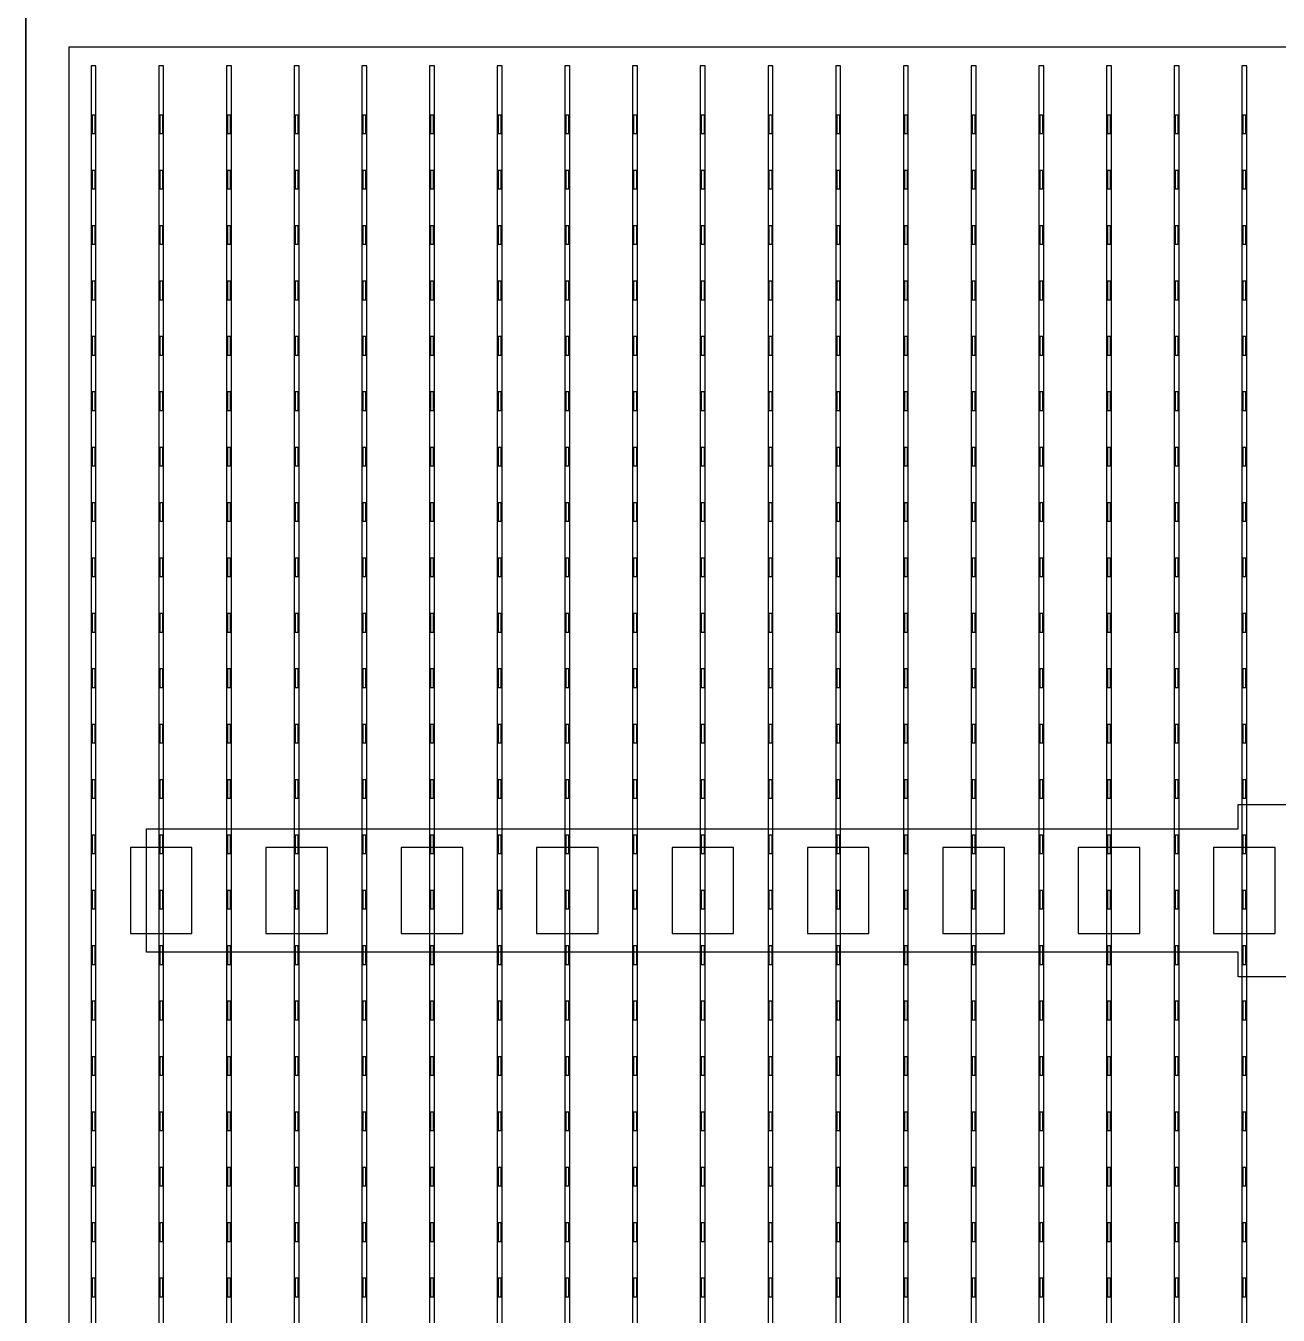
# Model space of a CAD drawing. Header units: millimetres. Extents: x -18 to 142, y -7 to 153.
# Drawn here: x -0.53 to 9.64, y 51.55 to 62.02 of the extents above; entities that cross this region are included whole.
import ezdxf

# ---------------------------------------------------------------- set-up
doc = ezdxf.new("R2010")
doc.units = ezdxf.units.MM
for name, color, linetype in [('BUSBARS', 3, 'Continuous'), ('CELLS', 5, 'Continuous'), ('CONTACT_PADS', 2, 'Continuous'), ('DICING', 4, 'Continuous'), ('FINGERS', 1, 'Continuous'), ('INSULATION', 2, 'Continuous')]:
    doc.layers.add(name, color=color, linetype=linetype)

msp = doc.modelspace()

# ---------------------------------------------------------------- linework, layer by layer
at = {"layer": 'BUSBARS'}
msp.add_lwpolyline([(19.39, 55.5), (19.39, 54.5), (10.52, 54.5), (10.52, 54.3), (9.32, 54.3), (9.32, 54.5), (0.45, 54.5), (0.45, 55.5), (9.32, 55.5), (9.32, 55.7), (10.52, 55.7), (10.52, 55.5), (19.39, 55.5)], close=True, dxfattribs=at)
at = {"layer": 'CELLS'}
msp.add_lwpolyline([(20.37, 41.3), (20.37, 62.2), (-0.53, 62.2), (-0.53, 41.3), (20.37, 41.3)], close=True, dxfattribs=at)
at = {"layer": 'CONTACT_PADS'}
for points in [[(0.033, 61.15), (0.033, 61.3), (0.008, 61.3), (0.008, 61.15), (0.033, 61.15)], [(0.583, 61.15), (0.583, 61.3), (0.558, 61.3), (0.558, 61.15), (0.583, 61.15)], [(1.133, 61.15), (1.133, 61.3), (1.108, 61.3), (1.108, 61.15), (1.133, 61.15)], [(1.683, 61.15), (1.683, 61.3), (1.658, 61.3), (1.658, 61.15), (1.683, 61.15)], [(2.233, 61.15), (2.233, 61.3), (2.208, 61.3), (2.208, 61.15), (2.233, 61.15)], [(2.783, 61.15), (2.783, 61.3), (2.758, 61.3), (2.758, 61.15), (2.783, 61.15)], [(3.333, 61.15), (3.333, 61.3), (3.308, 61.3), (3.308, 61.15), (3.333, 61.15)], [(3.883, 61.15), (3.883, 61.3), (3.858, 61.3), (3.858, 61.15), (3.883, 61.15)], [(4.433, 61.15), (4.433, 61.3), (4.408, 61.3), (4.408, 61.15), (4.433, 61.15)], [(4.983, 61.15), (4.983, 61.3), (4.958, 61.3), (4.958, 61.15), (4.983, 61.15)], [(5.533, 61.15), (5.533, 61.3), (5.508, 61.3), (5.508, 61.15), (5.533, 61.15)], [(6.083, 61.15), (6.083, 61.3), (6.058, 61.3), (6.058, 61.15), (6.083, 61.15)], [(6.633, 61.15), (6.633, 61.3), (6.608, 61.3), (6.608, 61.15), (6.633, 61.15)], [(7.183, 61.15), (7.183, 61.3), (7.158, 61.3), (7.158, 61.15), (7.183, 61.15)], [(7.733, 61.15), (7.733, 61.3), (7.708, 61.3), (7.708, 61.15), (7.733, 61.15)], [(8.283, 61.15), (8.283, 61.3), (8.258, 61.3), (8.258, 61.15), (8.283, 61.15)], [(8.833, 61.15), (8.833, 61.3), (8.808, 61.3), (8.808, 61.15), (8.833, 61.15)], [(9.383, 61.15), (9.383, 61.3), (9.358, 61.3), (9.358, 61.15), (9.383, 61.15)], [(0.033, 60.7), (0.033, 60.85), (0.008, 60.85), (0.008, 60.7), (0.033, 60.7)], [(0.583, 60.7), (0.583, 60.85), (0.558, 60.85), (0.558, 60.7), (0.583, 60.7)], [(1.133, 60.7), (1.133, 60.85), (1.108, 60.85), (1.108, 60.7), (1.133, 60.7)], [(1.683, 60.7), (1.683, 60.85), (1.658, 60.85), (1.658, 60.7), (1.683, 60.7)], [(2.233, 60.7), (2.233, 60.85), (2.208, 60.85), (2.208, 60.7), (2.233, 60.7)], [(2.783, 60.7), (2.783, 60.85), (2.758, 60.85), (2.758, 60.7), (2.783, 60.7)], [(3.333, 60.7), (3.333, 60.85), (3.308, 60.85), (3.308, 60.7), (3.333, 60.7)], [(3.883, 60.7), (3.883, 60.85), (3.858, 60.85), (3.858, 60.7), (3.883, 60.7)], [(4.433, 60.7), (4.433, 60.85), (4.408, 60.85), (4.408, 60.7), (4.433, 60.7)], [(4.983, 60.7), (4.983, 60.85), (4.958, 60.85), (4.958, 60.7), (4.983, 60.7)], [(5.533, 60.7), (5.533, 60.85), (5.508, 60.85), (5.508, 60.7), (5.533, 60.7)], [(6.083, 60.7), (6.083, 60.85), (6.058, 60.85), (6.058, 60.7), (6.083, 60.7)], [(6.633, 60.7), (6.633, 60.85), (6.608, 60.85), (6.608, 60.7), (6.633, 60.7)], [(7.183, 60.7), (7.183, 60.85), (7.158, 60.85), (7.158, 60.7), (7.183, 60.7)], [(7.733, 60.7), (7.733, 60.85), (7.708, 60.85), (7.708, 60.7), (7.733, 60.7)], [(8.283, 60.7), (8.283, 60.85), (8.258, 60.85), (8.258, 60.7), (8.283, 60.7)], [(8.833, 60.7), (8.833, 60.85), (8.808, 60.85), (8.808, 60.7), (8.833, 60.7)], [(9.383, 60.7), (9.383, 60.85), (9.358, 60.85), (9.358, 60.7), (9.383, 60.7)], [(0.033, 60.25), (0.033, 60.4), (0.008, 60.4), (0.008, 60.25), (0.033, 60.25)], [(0.583, 60.25), (0.583, 60.4), (0.558, 60.4), (0.558, 60.25), (0.583, 60.25)], [(1.133, 60.25), (1.133, 60.4), (1.108, 60.4), (1.108, 60.25), (1.133, 60.25)], [(1.683, 60.25), (1.683, 60.4), (1.658, 60.4), (1.658, 60.25), (1.683, 60.25)], [(2.233, 60.25), (2.233, 60.4), (2.208, 60.4), (2.208, 60.25), (2.233, 60.25)], [(2.783, 60.25), (2.783, 60.4), (2.758, 60.4), (2.758, 60.25), (2.783, 60.25)], [(3.333, 60.25), (3.333, 60.4), (3.308, 60.4), (3.308, 60.25), (3.333, 60.25)], [(3.883, 60.25), (3.883, 60.4), (3.858, 60.4), (3.858, 60.25), (3.883, 60.25)], [(4.433, 60.25), (4.433, 60.4), (4.408, 60.4), (4.408, 60.25), (4.433, 60.25)], [(4.983, 60.25), (4.983, 60.4), (4.958, 60.4), (4.958, 60.25), (4.983, 60.25)], [(5.533, 60.25), (5.533, 60.4), (5.508, 60.4), (5.508, 60.25), (5.533, 60.25)], [(6.083, 60.25), (6.083, 60.4), (6.058, 60.4), (6.058, 60.25), (6.083, 60.25)], [(6.633, 60.25), (6.633, 60.4), (6.608, 60.4), (6.608, 60.25), (6.633, 60.25)], [(7.183, 60.25), (7.183, 60.4), (7.158, 60.4), (7.158, 60.25), (7.183, 60.25)], [(7.733, 60.25), (7.733, 60.4), (7.708, 60.4), (7.708, 60.25), (7.733, 60.25)], [(8.283, 60.25), (8.283, 60.4), (8.258, 60.4), (8.258, 60.25), (8.283, 60.25)], [(8.833, 60.25), (8.833, 60.4), (8.808, 60.4), (8.808, 60.25), (8.833, 60.25)], [(9.383, 60.25), (9.383, 60.4), (9.358, 60.4), (9.358, 60.25), (9.383, 60.25)], [(0.033, 59.8), (0.033, 59.95), (0.008, 59.95), (0.008, 59.8), (0.033, 59.8)], [(0.583, 59.8), (0.583, 59.95), (0.558, 59.95), (0.558, 59.8), (0.583, 59.8)], [(1.133, 59.8), (1.133, 59.95), (1.108, 59.95), (1.108, 59.8), (1.133, 59.8)], [(1.683, 59.8), (1.683, 59.95), (1.658, 59.95), (1.658, 59.8), (1.683, 59.8)], [(2.233, 59.8), (2.233, 59.95), (2.208, 59.95), (2.208, 59.8), (2.233, 59.8)], [(2.783, 59.8), (2.783, 59.95), (2.758, 59.95), (2.758, 59.8), (2.783, 59.8)], [(3.333, 59.8), (3.333, 59.95), (3.308, 59.95), (3.308, 59.8), (3.333, 59.8)], [(3.883, 59.8), (3.883, 59.95), (3.858, 59.95), (3.858, 59.8), (3.883, 59.8)], [(4.433, 59.8), (4.433, 59.95), (4.408, 59.95), (4.408, 59.8), (4.433, 59.8)], [(4.983, 59.8), (4.983, 59.95), (4.958, 59.95), (4.958, 59.8), (4.983, 59.8)], [(5.533, 59.8), (5.533, 59.95), (5.508, 59.95), (5.508, 59.8), (5.533, 59.8)], [(6.083, 59.8), (6.083, 59.95), (6.058, 59.95), (6.058, 59.8), (6.083, 59.8)], [(6.633, 59.8), (6.633, 59.95), (6.608, 59.95), (6.608, 59.8), (6.633, 59.8)], [(7.183, 59.8), (7.183, 59.95), (7.158, 59.95), (7.158, 59.8), (7.183, 59.8)], [(7.733, 59.8), (7.733, 59.95), (7.708, 59.95), (7.708, 59.8), (7.733, 59.8)], [(8.283, 59.8), (8.283, 59.95), (8.258, 59.95), (8.258, 59.8), (8.283, 59.8)], [(8.833, 59.8), (8.833, 59.95), (8.808, 59.95), (8.808, 59.8), (8.833, 59.8)], [(9.383, 59.8), (9.383, 59.95), (9.358, 59.95), (9.358, 59.8), (9.383, 59.8)], [(0.033, 59.35), (0.033, 59.5), (0.008, 59.5), (0.008, 59.35), (0.033, 59.35)], [(0.583, 59.35), (0.583, 59.5), (0.558, 59.5), (0.558, 59.35), (0.583, 59.35)], [(1.133, 59.35), (1.133, 59.5), (1.108, 59.5), (1.108, 59.35), (1.133, 59.35)], [(1.683, 59.35), (1.683, 59.5), (1.658, 59.5), (1.658, 59.35), (1.683, 59.35)], [(2.233, 59.35), (2.233, 59.5), (2.208, 59.5), (2.208, 59.35), (2.233, 59.35)], [(2.783, 59.35), (2.783, 59.5), (2.758, 59.5), (2.758, 59.35), (2.783, 59.35)], [(3.333, 59.35), (3.333, 59.5), (3.308, 59.5), (3.308, 59.35), (3.333, 59.35)], [(3.883, 59.35), (3.883, 59.5), (3.858, 59.5), (3.858, 59.35), (3.883, 59.35)], [(4.433, 59.35), (4.433, 59.5), (4.408, 59.5), (4.408, 59.35), (4.433, 59.35)], [(4.983, 59.35), (4.983, 59.5), (4.958, 59.5), (4.958, 59.35), (4.983, 59.35)], [(5.533, 59.35), (5.533, 59.5), (5.508, 59.5), (5.508, 59.35), (5.533, 59.35)], [(6.083, 59.35), (6.083, 59.5), (6.058, 59.5), (6.058, 59.35), (6.083, 59.35)], [(6.633, 59.35), (6.633, 59.5), (6.608, 59.5), (6.608, 59.35), (6.633, 59.35)], [(7.183, 59.35), (7.183, 59.5), (7.158, 59.5), (7.158, 59.35), (7.183, 59.35)], [(7.733, 59.35), (7.733, 59.5), (7.708, 59.5), (7.708, 59.35), (7.733, 59.35)], [(8.283, 59.35), (8.283, 59.5), (8.258, 59.5), (8.258, 59.35), (8.283, 59.35)], [(8.833, 59.35), (8.833, 59.5), (8.808, 59.5), (8.808, 59.35), (8.833, 59.35)], [(9.383, 59.35), (9.383, 59.5), (9.358, 59.5), (9.358, 59.35), (9.383, 59.35)], [(0.033, 58.9), (0.033, 59.05), (0.008, 59.05), (0.008, 58.9), (0.033, 58.9)], [(0.583, 58.9), (0.583, 59.05), (0.558, 59.05), (0.558, 58.9), (0.583, 58.9)], [(1.133, 58.9), (1.133, 59.05), (1.108, 59.05), (1.108, 58.9), (1.133, 58.9)], [(1.683, 58.9), (1.683, 59.05), (1.658, 59.05), (1.658, 58.9), (1.683, 58.9)], [(2.233, 58.9), (2.233, 59.05), (2.208, 59.05), (2.208, 58.9), (2.233, 58.9)], [(2.783, 58.9), (2.783, 59.05), (2.758, 59.05), (2.758, 58.9), (2.783, 58.9)], [(3.333, 58.9), (3.333, 59.05), (3.308, 59.05), (3.308, 58.9), (3.333, 58.9)], [(3.883, 58.9), (3.883, 59.05), (3.858, 59.05), (3.858, 58.9), (3.883, 58.9)], [(4.433, 58.9), (4.433, 59.05), (4.408, 59.05), (4.408, 58.9), (4.433, 58.9)], [(4.983, 58.9), (4.983, 59.05), (4.958, 59.05), (4.958, 58.9), (4.983, 58.9)], [(5.533, 58.9), (5.533, 59.05), (5.508, 59.05), (5.508, 58.9), (5.533, 58.9)], [(6.083, 58.9), (6.083, 59.05), (6.058, 59.05), (6.058, 58.9), (6.083, 58.9)], [(6.633, 58.9), (6.633, 59.05), (6.608, 59.05), (6.608, 58.9), (6.633, 58.9)], [(7.183, 58.9), (7.183, 59.05), (7.158, 59.05), (7.158, 58.9), (7.183, 58.9)], [(7.733, 58.9), (7.733, 59.05), (7.708, 59.05), (7.708, 58.9), (7.733, 58.9)], [(8.283, 58.9), (8.283, 59.05), (8.258, 59.05), (8.258, 58.9), (8.283, 58.9)], [(8.833, 58.9), (8.833, 59.05), (8.808, 59.05), (8.808, 58.9), (8.833, 58.9)], [(9.383, 58.9), (9.383, 59.05), (9.358, 59.05), (9.358, 58.9), (9.383, 58.9)], [(0.033, 58.45), (0.033, 58.6), (0.008, 58.6), (0.008, 58.45), (0.033, 58.45)], [(0.583, 58.45), (0.583, 58.6), (0.558, 58.6), (0.558, 58.45), (0.583, 58.45)], [(1.133, 58.45), (1.133, 58.6), (1.108, 58.6), (1.108, 58.45), (1.133, 58.45)], [(1.683, 58.45), (1.683, 58.6), (1.658, 58.6), (1.658, 58.45), (1.683, 58.45)], [(2.233, 58.45), (2.233, 58.6), (2.208, 58.6), (2.208, 58.45), (2.233, 58.45)], [(2.783, 58.45), (2.783, 58.6), (2.758, 58.6), (2.758, 58.45), (2.783, 58.45)], [(3.333, 58.45), (3.333, 58.6), (3.308, 58.6), (3.308, 58.45), (3.333, 58.45)], [(3.883, 58.45), (3.883, 58.6), (3.858, 58.6), (3.858, 58.45), (3.883, 58.45)], [(4.433, 58.45), (4.433, 58.6), (4.408, 58.6), (4.408, 58.45), (4.433, 58.45)], [(4.983, 58.45), (4.983, 58.6), (4.958, 58.6), (4.958, 58.45), (4.983, 58.45)], [(5.533, 58.45), (5.533, 58.6), (5.508, 58.6), (5.508, 58.45), (5.533, 58.45)], [(6.083, 58.45), (6.083, 58.6), (6.058, 58.6), (6.058, 58.45), (6.083, 58.45)], [(6.633, 58.45), (6.633, 58.6), (6.608, 58.6), (6.608, 58.45), (6.633, 58.45)], [(7.183, 58.45), (7.183, 58.6), (7.158, 58.6), (7.158, 58.45), (7.183, 58.45)], [(7.733, 58.45), (7.733, 58.6), (7.708, 58.6), (7.708, 58.45), (7.733, 58.45)], [(8.283, 58.45), (8.283, 58.6), (8.258, 58.6), (8.258, 58.45), (8.283, 58.45)], [(8.833, 58.45), (8.833, 58.6), (8.808, 58.6), (8.808, 58.45), (8.833, 58.45)], [(9.383, 58.45), (9.383, 58.6), (9.358, 58.6), (9.358, 58.45), (9.383, 58.45)], [(0.033, 58), (0.033, 58.15), (0.008, 58.15), (0.008, 58), (0.033, 58)], [(0.583, 58), (0.583, 58.15), (0.558, 58.15), (0.558, 58), (0.583, 58)], [(1.133, 58), (1.133, 58.15), (1.108, 58.15), (1.108, 58), (1.133, 58)], [(1.683, 58), (1.683, 58.15), (1.658, 58.15), (1.658, 58), (1.683, 58)], [(2.233, 58), (2.233, 58.15), (2.208, 58.15), (2.208, 58), (2.233, 58)], [(2.783, 58), (2.783, 58.15), (2.758, 58.15), (2.758, 58), (2.783, 58)], [(3.333, 58), (3.333, 58.15), (3.308, 58.15), (3.308, 58), (3.333, 58)], [(3.883, 58), (3.883, 58.15), (3.858, 58.15), (3.858, 58), (3.883, 58)], [(4.433, 58), (4.433, 58.15), (4.408, 58.15), (4.408, 58), (4.433, 58)], [(4.983, 58), (4.983, 58.15), (4.958, 58.15), (4.958, 58), (4.983, 58)], [(5.533, 58), (5.533, 58.15), (5.508, 58.15), (5.508, 58), (5.533, 58)], [(6.083, 58), (6.083, 58.15), (6.058, 58.15), (6.058, 58), (6.083, 58)], [(6.633, 58), (6.633, 58.15), (6.608, 58.15), (6.608, 58), (6.633, 58)], [(7.183, 58), (7.183, 58.15), (7.158, 58.15), (7.158, 58), (7.183, 58)], [(7.733, 58), (7.733, 58.15), (7.708, 58.15), (7.708, 58), (7.733, 58)], [(8.283, 58), (8.283, 58.15), (8.258, 58.15), (8.258, 58), (8.283, 58)], [(8.833, 58), (8.833, 58.15), (8.808, 58.15), (8.808, 58), (8.833, 58)], [(9.383, 58), (9.383, 58.15), (9.358, 58.15), (9.358, 58), (9.383, 58)], [(0.033, 57.55), (0.033, 57.7), (0.008, 57.7), (0.008, 57.55), (0.033, 57.55)], [(0.583, 57.55), (0.583, 57.7), (0.558, 57.7), (0.558, 57.55), (0.583, 57.55)], [(1.133, 57.55), (1.133, 57.7), (1.108, 57.7), (1.108, 57.55), (1.133, 57.55)], [(1.683, 57.55), (1.683, 57.7), (1.658, 57.7), (1.658, 57.55), (1.683, 57.55)], [(2.233, 57.55), (2.233, 57.7), (2.208, 57.7), (2.208, 57.55), (2.233, 57.55)], [(2.783, 57.55), (2.783, 57.7), (2.758, 57.7), (2.758, 57.55), (2.783, 57.55)], [(3.333, 57.55), (3.333, 57.7), (3.308, 57.7), (3.308, 57.55), (3.333, 57.55)], [(3.883, 57.55), (3.883, 57.7), (3.858, 57.7), (3.858, 57.55), (3.883, 57.55)], [(4.433, 57.55), (4.433, 57.7), (4.408, 57.7), (4.408, 57.55), (4.433, 57.55)], [(4.983, 57.55), (4.983, 57.7), (4.958, 57.7), (4.958, 57.55), (4.983, 57.55)], [(5.533, 57.55), (5.533, 57.7), (5.508, 57.7), (5.508, 57.55), (5.533, 57.55)], [(6.083, 57.55), (6.083, 57.7), (6.058, 57.7), (6.058, 57.55), (6.083, 57.55)], [(6.633, 57.55), (6.633, 57.7), (6.608, 57.7), (6.608, 57.55), (6.633, 57.55)], [(7.183, 57.55), (7.183, 57.7), (7.158, 57.7), (7.158, 57.55), (7.183, 57.55)], [(7.733, 57.55), (7.733, 57.7), (7.708, 57.7), (7.708, 57.55), (7.733, 57.55)], [(8.283, 57.55), (8.283, 57.7), (8.258, 57.7), (8.258, 57.55), (8.283, 57.55)], [(8.833, 57.55), (8.833, 57.7), (8.808, 57.7), (8.808, 57.55), (8.833, 57.55)], [(9.383, 57.55), (9.383, 57.7), (9.358, 57.7), (9.358, 57.55), (9.383, 57.55)], [(0.033, 57.1), (0.033, 57.25), (0.008, 57.25), (0.008, 57.1), (0.033, 57.1)], [(0.583, 57.1), (0.583, 57.25), (0.558, 57.25), (0.558, 57.1), (0.583, 57.1)], [(1.133, 57.1), (1.133, 57.25), (1.108, 57.25), (1.108, 57.1), (1.133, 57.1)], [(1.683, 57.1), (1.683, 57.25), (1.658, 57.25), (1.658, 57.1), (1.683, 57.1)], [(2.233, 57.1), (2.233, 57.25), (2.208, 57.25), (2.208, 57.1), (2.233, 57.1)], [(2.783, 57.1), (2.783, 57.25), (2.758, 57.25), (2.758, 57.1), (2.783, 57.1)], [(3.333, 57.1), (3.333, 57.25), (3.308, 57.25), (3.308, 57.1), (3.333, 57.1)], [(3.883, 57.1), (3.883, 57.25), (3.858, 57.25), (3.858, 57.1), (3.883, 57.1)], [(4.433, 57.1), (4.433, 57.25), (4.408, 57.25), (4.408, 57.1), (4.433, 57.1)], [(4.983, 57.1), (4.983, 57.25), (4.958, 57.25), (4.958, 57.1), (4.983, 57.1)], [(5.533, 57.1), (5.533, 57.25), (5.508, 57.25), (5.508, 57.1), (5.533, 57.1)], [(6.083, 57.1), (6.083, 57.25), (6.058, 57.25), (6.058, 57.1), (6.083, 57.1)], [(6.633, 57.1), (6.633, 57.25), (6.608, 57.25), (6.608, 57.1), (6.633, 57.1)], [(7.183, 57.1), (7.183, 57.25), (7.158, 57.25), (7.158, 57.1), (7.183, 57.1)], [(7.733, 57.1), (7.733, 57.25), (7.708, 57.25), (7.708, 57.1), (7.733, 57.1)], [(8.283, 57.1), (8.283, 57.25), (8.258, 57.25), (8.258, 57.1), (8.283, 57.1)], [(8.833, 57.1), (8.833, 57.25), (8.808, 57.25), (8.808, 57.1), (8.833, 57.1)], [(9.383, 57.1), (9.383, 57.25), (9.358, 57.25), (9.358, 57.1), (9.383, 57.1)], [(0.033, 56.65), (0.033, 56.8), (0.008, 56.8), (0.008, 56.65), (0.033, 56.65)], [(0.583, 56.65), (0.583, 56.8), (0.558, 56.8), (0.558, 56.65), (0.583, 56.65)], [(1.133, 56.65), (1.133, 56.8), (1.108, 56.8), (1.108, 56.65), (1.133, 56.65)], [(1.683, 56.65), (1.683, 56.8), (1.658, 56.8), (1.658, 56.65), (1.683, 56.65)], [(2.233, 56.65), (2.233, 56.8), (2.208, 56.8), (2.208, 56.65), (2.233, 56.65)], [(2.783, 56.65), (2.783, 56.8), (2.758, 56.8), (2.758, 56.65), (2.783, 56.65)], [(3.333, 56.65), (3.333, 56.8), (3.308, 56.8), (3.308, 56.65), (3.333, 56.65)], [(3.883, 56.65), (3.883, 56.8), (3.858, 56.8), (3.858, 56.65), (3.883, 56.65)], [(4.433, 56.65), (4.433, 56.8), (4.408, 56.8), (4.408, 56.65), (4.433, 56.65)], [(4.983, 56.65), (4.983, 56.8), (4.958, 56.8), (4.958, 56.65), (4.983, 56.65)], [(5.533, 56.65), (5.533, 56.8), (5.508, 56.8), (5.508, 56.65), (5.533, 56.65)], [(6.083, 56.65), (6.083, 56.8), (6.058, 56.8), (6.058, 56.65), (6.083, 56.65)], [(6.633, 56.65), (6.633, 56.8), (6.608, 56.8), (6.608, 56.65), (6.633, 56.65)], [(7.183, 56.65), (7.183, 56.8), (7.158, 56.8), (7.158, 56.65), (7.183, 56.65)], [(7.733, 56.65), (7.733, 56.8), (7.708, 56.8), (7.708, 56.65), (7.733, 56.65)], [(8.283, 56.65), (8.283, 56.8), (8.258, 56.8), (8.258, 56.65), (8.283, 56.65)], [(8.833, 56.65), (8.833, 56.8), (8.808, 56.8), (8.808, 56.65), (8.833, 56.65)], [(9.383, 56.65), (9.383, 56.8), (9.358, 56.8), (9.358, 56.65), (9.383, 56.65)], [(0.033, 56.2), (0.033, 56.35), (0.008, 56.35), (0.008, 56.2), (0.033, 56.2)], [(0.583, 56.2), (0.583, 56.35), (0.558, 56.35), (0.558, 56.2), (0.583, 56.2)], [(1.133, 56.2), (1.133, 56.35), (1.108, 56.35), (1.108, 56.2), (1.133, 56.2)], [(1.683, 56.2), (1.683, 56.35), (1.658, 56.35), (1.658, 56.2), (1.683, 56.2)], [(2.233, 56.2), (2.233, 56.35), (2.208, 56.35), (2.208, 56.2), (2.233, 56.2)], [(2.783, 56.2), (2.783, 56.35), (2.758, 56.35), (2.758, 56.2), (2.783, 56.2)], [(3.333, 56.2), (3.333, 56.35), (3.308, 56.35), (3.308, 56.2), (3.333, 56.2)], [(3.883, 56.2), (3.883, 56.35), (3.858, 56.35), (3.858, 56.2), (3.883, 56.2)], [(4.433, 56.2), (4.433, 56.35), (4.408, 56.35), (4.408, 56.2), (4.433, 56.2)], [(4.983, 56.2), (4.983, 56.35), (4.958, 56.35), (4.958, 56.2), (4.983, 56.2)], [(5.533, 56.2), (5.533, 56.35), (5.508, 56.35), (5.508, 56.2), (5.533, 56.2)], [(6.083, 56.2), (6.083, 56.35), (6.058, 56.35), (6.058, 56.2), (6.083, 56.2)], [(6.633, 56.2), (6.633, 56.35), (6.608, 56.35), (6.608, 56.2), (6.633, 56.2)], [(7.183, 56.2), (7.183, 56.35), (7.158, 56.35), (7.158, 56.2), (7.183, 56.2)], [(7.733, 56.2), (7.733, 56.35), (7.708, 56.35), (7.708, 56.2), (7.733, 56.2)], [(8.283, 56.2), (8.283, 56.35), (8.258, 56.35), (8.258, 56.2), (8.283, 56.2)], [(8.833, 56.2), (8.833, 56.35), (8.808, 56.35), (8.808, 56.2), (8.833, 56.2)], [(9.383, 56.2), (9.383, 56.35), (9.358, 56.35), (9.358, 56.2), (9.383, 56.2)], [(0.033, 55.75), (0.033, 55.9), (0.008, 55.9), (0.008, 55.75), (0.033, 55.75)], [(0.583, 55.75), (0.583, 55.9), (0.558, 55.9), (0.558, 55.75), (0.583, 55.75)], [(1.133, 55.75), (1.133, 55.9), (1.108, 55.9), (1.108, 55.75), (1.133, 55.75)], [(1.683, 55.75), (1.683, 55.9), (1.658, 55.9), (1.658, 55.75), (1.683, 55.75)], [(2.233, 55.75), (2.233, 55.9), (2.208, 55.9), (2.208, 55.75), (2.233, 55.75)], [(2.783, 55.75), (2.783, 55.9), (2.758, 55.9), (2.758, 55.75), (2.783, 55.75)], [(3.333, 55.75), (3.333, 55.9), (3.308, 55.9), (3.308, 55.75), (3.333, 55.75)], [(3.883, 55.75), (3.883, 55.9), (3.858, 55.9), (3.858, 55.75), (3.883, 55.75)], [(4.433, 55.75), (4.433, 55.9), (4.408, 55.9), (4.408, 55.75), (4.433, 55.75)], [(4.983, 55.75), (4.983, 55.9), (4.958, 55.9), (4.958, 55.75), (4.983, 55.75)], [(5.533, 55.75), (5.533, 55.9), (5.508, 55.9), (5.508, 55.75), (5.533, 55.75)], [(6.083, 55.75), (6.083, 55.9), (6.058, 55.9), (6.058, 55.75), (6.083, 55.75)], [(6.633, 55.75), (6.633, 55.9), (6.608, 55.9), (6.608, 55.75), (6.633, 55.75)], [(7.183, 55.75), (7.183, 55.9), (7.158, 55.9), (7.158, 55.75), (7.183, 55.75)], [(7.733, 55.75), (7.733, 55.9), (7.708, 55.9), (7.708, 55.75), (7.733, 55.75)], [(8.283, 55.75), (8.283, 55.9), (8.258, 55.9), (8.258, 55.75), (8.283, 55.75)], [(8.833, 55.75), (8.833, 55.9), (8.808, 55.9), (8.808, 55.75), (8.833, 55.75)], [(9.383, 55.75), (9.383, 55.9), (9.358, 55.9), (9.358, 55.75), (9.383, 55.75)], [(0.033, 55.3), (0.033, 55.45), (0.008, 55.45), (0.008, 55.3), (0.033, 55.3)], [(0.583, 55.3), (0.583, 55.45), (0.558, 55.45), (0.558, 55.3), (0.583, 55.3)], [(1.133, 55.3), (1.133, 55.45), (1.108, 55.45), (1.108, 55.3), (1.133, 55.3)], [(1.683, 55.3), (1.683, 55.45), (1.658, 55.45), (1.658, 55.3), (1.683, 55.3)], [(2.233, 55.3), (2.233, 55.45), (2.208, 55.45), (2.208, 55.3), (2.233, 55.3)], [(2.783, 55.3), (2.783, 55.45), (2.758, 55.45), (2.758, 55.3), (2.783, 55.3)], [(3.333, 55.3), (3.333, 55.45), (3.308, 55.45), (3.308, 55.3), (3.333, 55.3)], [(3.883, 55.3), (3.883, 55.45), (3.858, 55.45), (3.858, 55.3), (3.883, 55.3)], [(4.433, 55.3), (4.433, 55.45), (4.408, 55.45), (4.408, 55.3), (4.433, 55.3)], [(4.983, 55.3), (4.983, 55.45), (4.958, 55.45), (4.958, 55.3), (4.983, 55.3)], [(5.533, 55.3), (5.533, 55.45), (5.508, 55.45), (5.508, 55.3), (5.533, 55.3)], [(6.083, 55.3), (6.083, 55.45), (6.058, 55.45), (6.058, 55.3), (6.083, 55.3)], [(6.633, 55.3), (6.633, 55.45), (6.608, 55.45), (6.608, 55.3), (6.633, 55.3)], [(7.183, 55.3), (7.183, 55.45), (7.158, 55.45), (7.158, 55.3), (7.183, 55.3)], [(7.733, 55.3), (7.733, 55.45), (7.708, 55.45), (7.708, 55.3), (7.733, 55.3)], [(8.283, 55.3), (8.283, 55.45), (8.258, 55.45), (8.258, 55.3), (8.283, 55.3)], [(8.833, 55.3), (8.833, 55.45), (8.808, 55.45), (8.808, 55.3), (8.833, 55.3)], [(9.383, 55.3), (9.383, 55.45), (9.358, 55.45), (9.358, 55.3), (9.383, 55.3)], [(0.033, 54.85), (0.033, 55), (0.008, 55), (0.008, 54.85), (0.033, 54.85)], [(0.583, 54.85), (0.583, 55), (0.558, 55), (0.558, 54.85), (0.583, 54.85)], [(1.133, 54.85), (1.133, 55), (1.108, 55), (1.108, 54.85), (1.133, 54.85)], [(1.683, 54.85), (1.683, 55), (1.658, 55), (1.658, 54.85), (1.683, 54.85)], [(2.233, 54.85), (2.233, 55), (2.208, 55), (2.208, 54.85), (2.233, 54.85)], [(2.783, 54.85), (2.783, 55), (2.758, 55), (2.758, 54.85), (2.783, 54.85)], [(3.333, 54.85), (3.333, 55), (3.308, 55), (3.308, 54.85), (3.333, 54.85)], [(3.883, 54.85), (3.883, 55), (3.858, 55), (3.858, 54.85), (3.883, 54.85)], [(4.433, 54.85), (4.433, 55), (4.408, 55), (4.408, 54.85), (4.433, 54.85)], [(4.983, 54.85), (4.983, 55), (4.958, 55), (4.958, 54.85), (4.983, 54.85)], [(5.533, 54.85), (5.533, 55), (5.508, 55), (5.508, 54.85), (5.533, 54.85)], [(6.083, 54.85), (6.083, 55), (6.058, 55), (6.058, 54.85), (6.083, 54.85)], [(6.633, 54.85), (6.633, 55), (6.608, 55), (6.608, 54.85), (6.633, 54.85)], [(7.183, 54.85), (7.183, 55), (7.158, 55), (7.158, 54.85), (7.183, 54.85)], [(7.733, 54.85), (7.733, 55), (7.708, 55), (7.708, 54.85), (7.733, 54.85)], [(8.283, 54.85), (8.283, 55), (8.258, 55), (8.258, 54.85), (8.283, 54.85)], [(8.833, 54.85), (8.833, 55), (8.808, 55), (8.808, 54.85), (8.833, 54.85)], [(9.383, 54.85), (9.383, 55), (9.358, 55), (9.358, 54.85), (9.383, 54.85)], [(0.033, 54.4), (0.033, 54.55), (0.008, 54.55), (0.008, 54.4), (0.033, 54.4)], [(0.583, 54.4), (0.583, 54.55), (0.558, 54.55), (0.558, 54.4), (0.583, 54.4)], [(1.133, 54.4), (1.133, 54.55), (1.108, 54.55), (1.108, 54.4), (1.133, 54.4)], [(1.683, 54.4), (1.683, 54.55), (1.658, 54.55), (1.658, 54.4), (1.683, 54.4)], [(2.233, 54.4), (2.233, 54.55), (2.208, 54.55), (2.208, 54.4), (2.233, 54.4)], [(2.783, 54.4), (2.783, 54.55), (2.758, 54.55), (2.758, 54.4), (2.783, 54.4)], [(3.333, 54.4), (3.333, 54.55), (3.308, 54.55), (3.308, 54.4), (3.333, 54.4)], [(3.883, 54.4), (3.883, 54.55), (3.858, 54.55), (3.858, 54.4), (3.883, 54.4)], [(4.433, 54.4), (4.433, 54.55), (4.408, 54.55), (4.408, 54.4), (4.433, 54.4)], [(4.983, 54.4), (4.983, 54.55), (4.958, 54.55), (4.958, 54.4), (4.983, 54.4)], [(5.533, 54.4), (5.533, 54.55), (5.508, 54.55), (5.508, 54.4), (5.533, 54.4)], [(6.083, 54.4), (6.083, 54.55), (6.058, 54.55), (6.058, 54.4), (6.083, 54.4)], [(6.633, 54.4), (6.633, 54.55), (6.608, 54.55), (6.608, 54.4), (6.633, 54.4)], [(7.183, 54.4), (7.183, 54.55), (7.158, 54.55), (7.158, 54.4), (7.183, 54.4)], [(7.733, 54.4), (7.733, 54.55), (7.708, 54.55), (7.708, 54.4), (7.733, 54.4)], [(8.283, 54.4), (8.283, 54.55), (8.258, 54.55), (8.258, 54.4), (8.283, 54.4)], [(8.833, 54.4), (8.833, 54.55), (8.808, 54.55), (8.808, 54.4), (8.833, 54.4)], [(9.383, 54.4), (9.383, 54.55), (9.358, 54.55), (9.358, 54.4), (9.383, 54.4)], [(0.033, 53.95), (0.033, 54.1), (0.008, 54.1), (0.008, 53.95), (0.033, 53.95)], [(0.583, 53.95), (0.583, 54.1), (0.558, 54.1), (0.558, 53.95), (0.583, 53.95)], [(1.133, 53.95), (1.133, 54.1), (1.108, 54.1), (1.108, 53.95), (1.133, 53.95)], [(1.683, 53.95), (1.683, 54.1), (1.658, 54.1), (1.658, 53.95), (1.683, 53.95)], [(2.233, 53.95), (2.233, 54.1), (2.208, 54.1), (2.208, 53.95), (2.233, 53.95)], [(2.783, 53.95), (2.783, 54.1), (2.758, 54.1), (2.758, 53.95), (2.783, 53.95)], [(3.333, 53.95), (3.333, 54.1), (3.308, 54.1), (3.308, 53.95), (3.333, 53.95)], [(3.883, 53.95), (3.883, 54.1), (3.858, 54.1), (3.858, 53.95), (3.883, 53.95)], [(4.433, 53.95), (4.433, 54.1), (4.408, 54.1), (4.408, 53.95), (4.433, 53.95)], [(4.983, 53.95), (4.983, 54.1), (4.958, 54.1), (4.958, 53.95), (4.983, 53.95)], [(5.533, 53.95), (5.533, 54.1), (5.508, 54.1), (5.508, 53.95), (5.533, 53.95)], [(6.083, 53.95), (6.083, 54.1), (6.058, 54.1), (6.058, 53.95), (6.083, 53.95)], [(6.633, 53.95), (6.633, 54.1), (6.608, 54.1), (6.608, 53.95), (6.633, 53.95)], [(7.183, 53.95), (7.183, 54.1), (7.158, 54.1), (7.158, 53.95), (7.183, 53.95)], [(7.733, 53.95), (7.733, 54.1), (7.708, 54.1), (7.708, 53.95), (7.733, 53.95)], [(8.283, 53.95), (8.283, 54.1), (8.258, 54.1), (8.258, 53.95), (8.283, 53.95)], [(8.833, 53.95), (8.833, 54.1), (8.808, 54.1), (8.808, 53.95), (8.833, 53.95)], [(9.383, 53.95), (9.383, 54.1), (9.358, 54.1), (9.358, 53.95), (9.383, 53.95)], [(0.033, 53.5), (0.033, 53.65), (0.008, 53.65), (0.008, 53.5), (0.033, 53.5)], [(0.583, 53.5), (0.583, 53.65), (0.558, 53.65), (0.558, 53.5), (0.583, 53.5)], [(1.133, 53.5), (1.133, 53.65), (1.108, 53.65), (1.108, 53.5), (1.133, 53.5)], [(1.683, 53.5), (1.683, 53.65), (1.658, 53.65), (1.658, 53.5), (1.683, 53.5)], [(2.233, 53.5), (2.233, 53.65), (2.208, 53.65), (2.208, 53.5), (2.233, 53.5)], [(2.783, 53.5), (2.783, 53.65), (2.758, 53.65), (2.758, 53.5), (2.783, 53.5)], [(3.333, 53.5), (3.333, 53.65), (3.308, 53.65), (3.308, 53.5), (3.333, 53.5)], [(3.883, 53.5), (3.883, 53.65), (3.858, 53.65), (3.858, 53.5), (3.883, 53.5)], [(4.433, 53.5), (4.433, 53.65), (4.408, 53.65), (4.408, 53.5), (4.433, 53.5)], [(4.983, 53.5), (4.983, 53.65), (4.958, 53.65), (4.958, 53.5), (4.983, 53.5)], [(5.533, 53.5), (5.533, 53.65), (5.508, 53.65), (5.508, 53.5), (5.533, 53.5)], [(6.083, 53.5), (6.083, 53.65), (6.058, 53.65), (6.058, 53.5), (6.083, 53.5)], [(6.633, 53.5), (6.633, 53.65), (6.608, 53.65), (6.608, 53.5), (6.633, 53.5)], [(7.183, 53.5), (7.183, 53.65), (7.158, 53.65), (7.158, 53.5), (7.183, 53.5)], [(7.733, 53.5), (7.733, 53.65), (7.708, 53.65), (7.708, 53.5), (7.733, 53.5)], [(8.283, 53.5), (8.283, 53.65), (8.258, 53.65), (8.258, 53.5), (8.283, 53.5)], [(8.833, 53.5), (8.833, 53.65), (8.808, 53.65), (8.808, 53.5), (8.833, 53.5)], [(9.383, 53.5), (9.383, 53.65), (9.358, 53.65), (9.358, 53.5), (9.383, 53.5)], [(0.033, 53.05), (0.033, 53.2), (0.008, 53.2), (0.008, 53.05), (0.033, 53.05)], [(0.583, 53.05), (0.583, 53.2), (0.558, 53.2), (0.558, 53.05), (0.583, 53.05)], [(1.133, 53.05), (1.133, 53.2), (1.108, 53.2), (1.108, 53.05), (1.133, 53.05)], [(1.683, 53.05), (1.683, 53.2), (1.658, 53.2), (1.658, 53.05), (1.683, 53.05)], [(2.233, 53.05), (2.233, 53.2), (2.208, 53.2), (2.208, 53.05), (2.233, 53.05)], [(2.783, 53.05), (2.783, 53.2), (2.758, 53.2), (2.758, 53.05), (2.783, 53.05)], [(3.333, 53.05), (3.333, 53.2), (3.308, 53.2), (3.308, 53.05), (3.333, 53.05)], [(3.883, 53.05), (3.883, 53.2), (3.858, 53.2), (3.858, 53.05), (3.883, 53.05)], [(4.433, 53.05), (4.433, 53.2), (4.408, 53.2), (4.408, 53.05), (4.433, 53.05)], [(4.983, 53.05), (4.983, 53.2), (4.958, 53.2), (4.958, 53.05), (4.983, 53.05)], [(5.533, 53.05), (5.533, 53.2), (5.508, 53.2), (5.508, 53.05), (5.533, 53.05)], [(6.083, 53.05), (6.083, 53.2), (6.058, 53.2), (6.058, 53.05), (6.083, 53.05)], [(6.633, 53.05), (6.633, 53.2), (6.608, 53.2), (6.608, 53.05), (6.633, 53.05)], [(7.183, 53.05), (7.183, 53.2), (7.158, 53.2), (7.158, 53.05), (7.183, 53.05)], [(7.733, 53.05), (7.733, 53.2), (7.708, 53.2), (7.708, 53.05), (7.733, 53.05)], [(8.283, 53.05), (8.283, 53.2), (8.258, 53.2), (8.258, 53.05), (8.283, 53.05)], [(8.833, 53.05), (8.833, 53.2), (8.808, 53.2), (8.808, 53.05), (8.833, 53.05)], [(9.383, 53.05), (9.383, 53.2), (9.358, 53.2), (9.358, 53.05), (9.383, 53.05)], [(0.033, 52.6), (0.033, 52.75), (0.008, 52.75), (0.008, 52.6), (0.033, 52.6)], [(0.583, 52.6), (0.583, 52.75), (0.558, 52.75), (0.558, 52.6), (0.583, 52.6)], [(1.133, 52.6), (1.133, 52.75), (1.108, 52.75), (1.108, 52.6), (1.133, 52.6)], [(1.683, 52.6), (1.683, 52.75), (1.658, 52.75), (1.658, 52.6), (1.683, 52.6)], [(2.233, 52.6), (2.233, 52.75), (2.208, 52.75), (2.208, 52.6), (2.233, 52.6)], [(2.783, 52.6), (2.783, 52.75), (2.758, 52.75), (2.758, 52.6), (2.783, 52.6)], [(3.333, 52.6), (3.333, 52.75), (3.308, 52.75), (3.308, 52.6), (3.333, 52.6)], [(3.883, 52.6), (3.883, 52.75), (3.858, 52.75), (3.858, 52.6), (3.883, 52.6)], [(4.433, 52.6), (4.433, 52.75), (4.408, 52.75), (4.408, 52.6), (4.433, 52.6)], [(4.983, 52.6), (4.983, 52.75), (4.958, 52.75), (4.958, 52.6), (4.983, 52.6)], [(5.533, 52.6), (5.533, 52.75), (5.508, 52.75), (5.508, 52.6), (5.533, 52.6)], [(6.083, 52.6), (6.083, 52.75), (6.058, 52.75), (6.058, 52.6), (6.083, 52.6)], [(6.633, 52.6), (6.633, 52.75), (6.608, 52.75), (6.608, 52.6), (6.633, 52.6)], [(7.183, 52.6), (7.183, 52.75), (7.158, 52.75), (7.158, 52.6), (7.183, 52.6)], [(7.733, 52.6), (7.733, 52.75), (7.708, 52.75), (7.708, 52.6), (7.733, 52.6)], [(8.283, 52.6), (8.283, 52.75), (8.258, 52.75), (8.258, 52.6), (8.283, 52.6)], [(8.833, 52.6), (8.833, 52.75), (8.808, 52.75), (8.808, 52.6), (8.833, 52.6)], [(9.383, 52.6), (9.383, 52.75), (9.358, 52.75), (9.358, 52.6), (9.383, 52.6)], [(0.033, 52.15), (0.033, 52.3), (0.008, 52.3), (0.008, 52.15), (0.033, 52.15)], [(0.583, 52.15), (0.583, 52.3), (0.558, 52.3), (0.558, 52.15), (0.583, 52.15)], [(1.133, 52.15), (1.133, 52.3), (1.108, 52.3), (1.108, 52.15), (1.133, 52.15)], [(1.683, 52.15), (1.683, 52.3), (1.658, 52.3), (1.658, 52.15), (1.683, 52.15)], [(2.233, 52.15), (2.233, 52.3), (2.208, 52.3), (2.208, 52.15), (2.233, 52.15)], [(2.783, 52.15), (2.783, 52.3), (2.758, 52.3), (2.758, 52.15), (2.783, 52.15)], [(3.333, 52.15), (3.333, 52.3), (3.308, 52.3), (3.308, 52.15), (3.333, 52.15)], [(3.883, 52.15), (3.883, 52.3), (3.858, 52.3), (3.858, 52.15), (3.883, 52.15)], [(4.433, 52.15), (4.433, 52.3), (4.408, 52.3), (4.408, 52.15), (4.433, 52.15)], [(4.983, 52.15), (4.983, 52.3), (4.958, 52.3), (4.958, 52.15), (4.983, 52.15)], [(5.533, 52.15), (5.533, 52.3), (5.508, 52.3), (5.508, 52.15), (5.533, 52.15)], [(6.083, 52.15), (6.083, 52.3), (6.058, 52.3), (6.058, 52.15), (6.083, 52.15)], [(6.633, 52.15), (6.633, 52.3), (6.608, 52.3), (6.608, 52.15), (6.633, 52.15)], [(7.183, 52.15), (7.183, 52.3), (7.158, 52.3), (7.158, 52.15), (7.183, 52.15)], [(7.733, 52.15), (7.733, 52.3), (7.708, 52.3), (7.708, 52.15), (7.733, 52.15)], [(8.283, 52.15), (8.283, 52.3), (8.258, 52.3), (8.258, 52.15), (8.283, 52.15)], [(8.833, 52.15), (8.833, 52.3), (8.808, 52.3), (8.808, 52.15), (8.833, 52.15)], [(9.383, 52.15), (9.383, 52.3), (9.358, 52.3), (9.358, 52.15), (9.383, 52.15)], [(0.033, 51.7), (0.033, 51.85), (0.008, 51.85), (0.008, 51.7), (0.033, 51.7)], [(0.583, 51.7), (0.583, 51.85), (0.558, 51.85), (0.558, 51.7), (0.583, 51.7)], [(1.133, 51.7), (1.133, 51.85), (1.108, 51.85), (1.108, 51.7), (1.133, 51.7)], [(1.683, 51.7), (1.683, 51.85), (1.658, 51.85), (1.658, 51.7), (1.683, 51.7)], [(2.233, 51.7), (2.233, 51.85), (2.208, 51.85), (2.208, 51.7), (2.233, 51.7)], [(2.783, 51.7), (2.783, 51.85), (2.758, 51.85), (2.758, 51.7), (2.783, 51.7)], [(3.333, 51.7), (3.333, 51.85), (3.308, 51.85), (3.308, 51.7), (3.333, 51.7)], [(3.883, 51.7), (3.883, 51.85), (3.858, 51.85), (3.858, 51.7), (3.883, 51.7)], [(4.433, 51.7), (4.433, 51.85), (4.408, 51.85), (4.408, 51.7), (4.433, 51.7)], [(4.983, 51.7), (4.983, 51.85), (4.958, 51.85), (4.958, 51.7), (4.983, 51.7)], [(5.533, 51.7), (5.533, 51.85), (5.508, 51.85), (5.508, 51.7), (5.533, 51.7)], [(6.083, 51.7), (6.083, 51.85), (6.058, 51.85), (6.058, 51.7), (6.083, 51.7)], [(6.633, 51.7), (6.633, 51.85), (6.608, 51.85), (6.608, 51.7), (6.633, 51.7)], [(7.183, 51.7), (7.183, 51.85), (7.158, 51.85), (7.158, 51.7), (7.183, 51.7)], [(7.733, 51.7), (7.733, 51.85), (7.708, 51.85), (7.708, 51.7), (7.733, 51.7)], [(8.283, 51.7), (8.283, 51.85), (8.258, 51.85), (8.258, 51.7), (8.283, 51.7)], [(8.833, 51.7), (8.833, 51.85), (8.808, 51.85), (8.808, 51.7), (8.833, 51.7)], [(9.383, 51.7), (9.383, 51.85), (9.358, 51.85), (9.358, 51.7), (9.383, 51.7)]]:
    msp.add_lwpolyline(points, close=True, dxfattribs=at)
at = {"layer": 'DICING'}
for q in [(-0.53, 152.65), (-0.53, 152.65), (-0.53, 152.65), (-0.53, 152.65), (-0.53, 152.65), (-0.53, 152.65), (-0.53, 131.75), (-0.53, 131.75), (-0.53, 131.75), (-0.53, 131.75), (-0.53, 131.75), (-0.53, 131.75), (-0.53, 110.85), (-0.53, 110.85), (-0.53, 110.85), (-0.53, 110.85), (-0.53, 110.85), (-0.53, 110.85), (-0.53, 89.95), (-0.53, 89.95), (-0.53, 89.95), (-0.53, 89.95), (-0.53, 89.95), (-0.53, 89.95), (-0.53, 69.05), (-0.53, 69.05), (-0.53, 69.05), (-0.53, 69.05), (-0.53, 69.05), (-0.53, 69.05)]:
    msp.add_line((-0.53, -7.35), q, dxfattribs=at)
at = {"layer": 'FINGERS'}
for points in [[(0.04, 41.8), (0.04, 61.7), (0, 61.7), (0, 41.8), (0.04, 41.8)], [(0.59, 41.8), (0.59, 61.7), (0.55, 61.7), (0.55, 41.8), (0.59, 41.8)], [(1.14, 41.8), (1.14, 61.7), (1.1, 61.7), (1.1, 41.8), (1.14, 41.8)], [(1.69, 41.8), (1.69, 61.7), (1.65, 61.7), (1.65, 41.8), (1.69, 41.8)], [(2.24, 41.8), (2.24, 61.7), (2.2, 61.7), (2.2, 41.8), (2.24, 41.8)], [(2.79, 41.8), (2.79, 61.7), (2.75, 61.7), (2.75, 41.8), (2.79, 41.8)], [(3.34, 41.8), (3.34, 61.7), (3.3, 61.7), (3.3, 41.8), (3.34, 41.8)], [(3.89, 41.8), (3.89, 61.7), (3.85, 61.7), (3.85, 41.8), (3.89, 41.8)], [(4.44, 41.8), (4.44, 61.7), (4.4, 61.7), (4.4, 41.8), (4.44, 41.8)], [(4.99, 41.8), (4.99, 61.7), (4.95, 61.7), (4.95, 41.8), (4.99, 41.8)], [(5.54, 41.8), (5.54, 61.7), (5.5, 61.7), (5.5, 41.8), (5.54, 41.8)], [(6.09, 41.8), (6.09, 61.7), (6.05, 61.7), (6.05, 41.8), (6.09, 41.8)], [(6.64, 41.8), (6.64, 61.7), (6.6, 61.7), (6.6, 41.8), (6.64, 41.8)], [(7.19, 41.8), (7.19, 61.7), (7.15, 61.7), (7.15, 41.8), (7.19, 41.8)], [(7.74, 41.8), (7.74, 61.7), (7.7, 61.7), (7.7, 41.8), (7.74, 41.8)], [(8.29, 41.8), (8.29, 61.7), (8.25, 61.7), (8.25, 41.8), (8.29, 41.8)], [(8.84, 41.8), (8.84, 61.7), (8.8, 61.7), (8.8, 41.8), (8.84, 41.8)], [(9.39, 41.8), (9.39, 61.7), (9.35, 61.7), (9.35, 41.8), (9.39, 41.8)]]:
    msp.add_lwpolyline(points, close=True, dxfattribs=at)
at = {"layer": 'INSULATION'}
for points in [[(20.02, 41.65), (20.02, 61.85), (-0.18, 61.85), (-0.18, 41.65), (20.02, 41.65)], [(0.82, 54.65), (0.82, 55.35), (0.32, 55.35), (0.32, 54.65), (0.82, 54.65)], [(1.92, 54.65), (1.92, 55.35), (1.42, 55.35), (1.42, 54.65), (1.92, 54.65)], [(3.02, 54.65), (3.02, 55.35), (2.52, 55.35), (2.52, 54.65), (3.02, 54.65)], [(4.12, 54.65), (4.12, 55.35), (3.62, 55.35), (3.62, 54.65), (4.12, 54.65)], [(5.22, 54.65), (5.22, 55.35), (4.72, 55.35), (4.72, 54.65), (5.22, 54.65)], [(6.32, 54.65), (6.32, 55.35), (5.82, 55.35), (5.82, 54.65), (6.32, 54.65)], [(7.42, 54.65), (7.42, 55.35), (6.92, 55.35), (6.92, 54.65), (7.42, 54.65)], [(8.52, 54.65), (8.52, 55.35), (8.02, 55.35), (8.02, 54.65), (8.52, 54.65)], [(9.62, 54.65), (9.62, 55.35), (9.12, 55.35), (9.12, 54.65), (9.62, 54.65)]]:
    msp.add_lwpolyline(points, close=True, dxfattribs=at)

doc.saveas('drawing.dxf')
